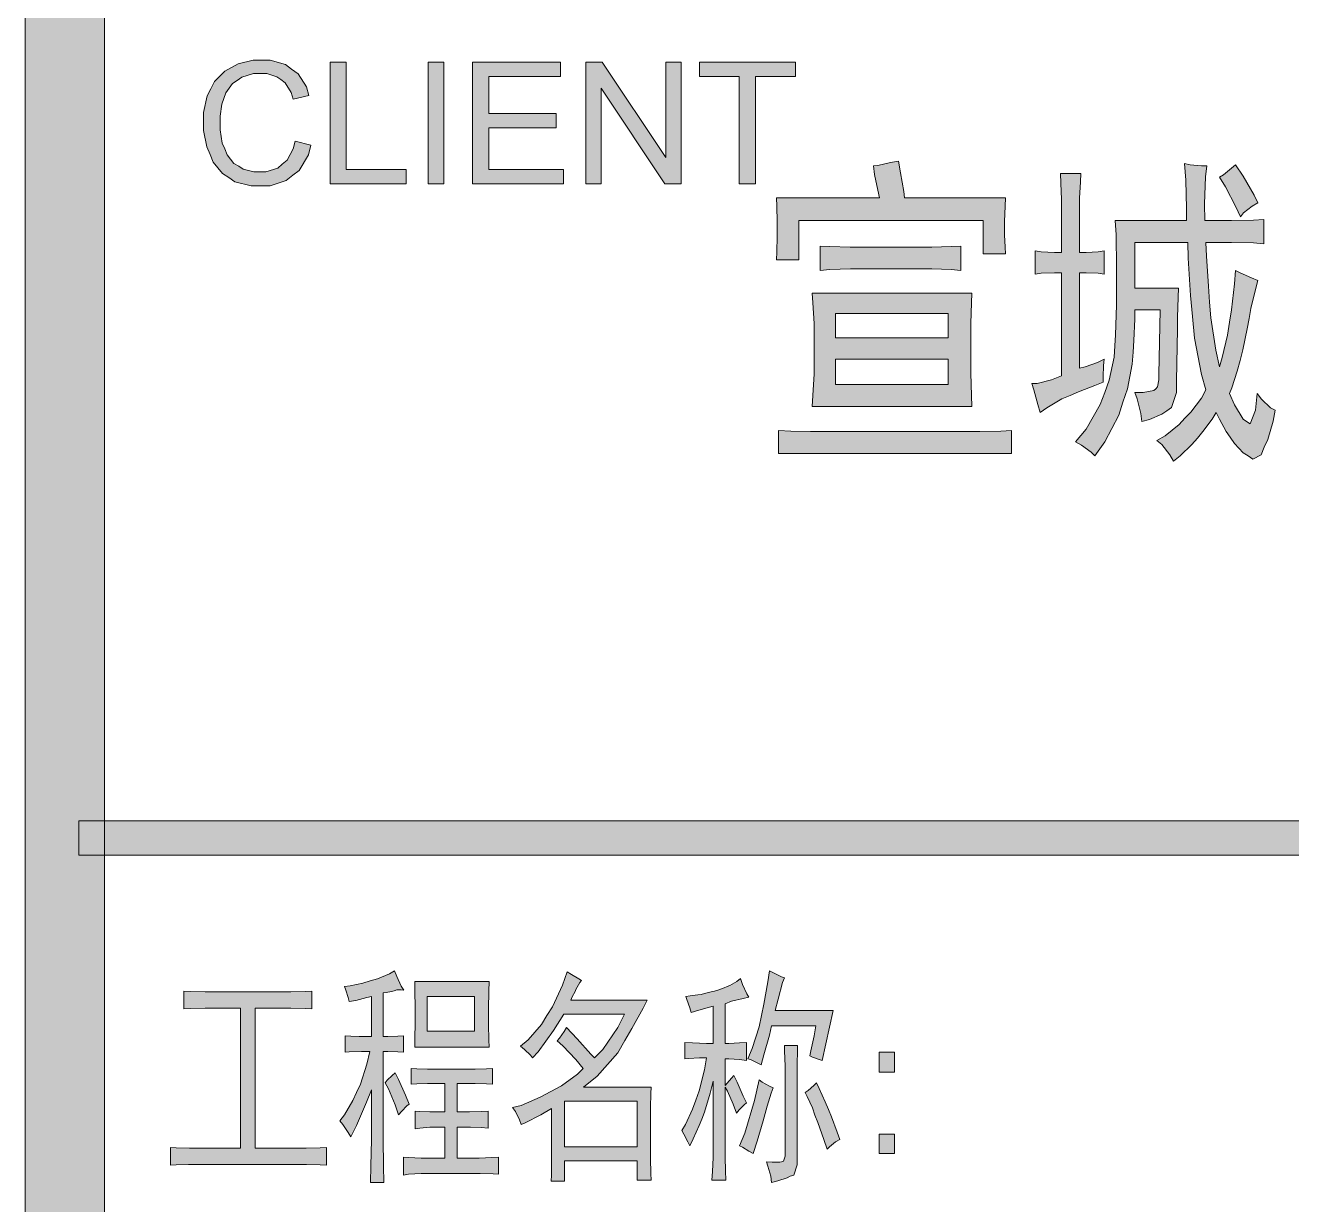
# Model space of a CAD drawing. Header units: millimetres. Extents: x 0 to 586, y 0 to 414.
# Drawn here: x 541.05 to 552.07, y 65.36 to 75.63 of the extents above; entities that cross this region are included whole.
import ezdxf

# ---------------------------------------------------------------- set-up
doc = ezdxf.new("R2010")
doc.units = ezdxf.units.MM

msp = doc.modelspace()

# ---------------------------------------------------------------- hatches: boundary and pattern name
h = msp.add_hatch(color=0)
h.dxf.hatch_style = 2
h.paths.add_polyline_path([(541.736139, 9.860139), (541.048222, 9.860139), (541.048222, 404.223361), (541.736139, 404.223361)])
h = msp.add_hatch(color=0)
h.dxf.hatch_style = 2
h.paths.add_polyline_path([(543.397722, 74.619556), (543.535306, 74.584278), (543.514139, 74.499611), (543.433, 74.365556), (543.376556, 74.323222), (543.320111, 74.277361), (543.179, 74.2315), (543.097861, 74.2315), (543.013194, 74.2315), (542.872083, 74.266778), (542.819167, 74.302056), (542.76625, 74.337333), (542.685111, 74.436111), (542.656889, 74.503139), (542.628667, 74.570167), (542.600444, 74.711278), (542.600444, 74.785361), (542.600444, 74.870028), (542.632194, 75.014667), (542.663944, 75.074639), (542.695694, 75.138139), (542.783889, 75.229861), (542.843861, 75.261611), (542.900306, 75.293361), (543.030833, 75.325111), (543.101389, 75.325111), (543.179, 75.325111), (543.313056, 75.286306), (543.365972, 75.2475), (543.422417, 75.205167), (543.4965, 75.092278), (543.517667, 75.018194), (543.380083, 74.986444), (543.362444, 75.042889), (543.309528, 75.127556), (543.27425, 75.155778), (543.238972, 75.180472), (543.150778, 75.208694), (543.097861, 75.208694), (543.034361, 75.208694), (542.932056, 75.176944), (542.89325, 75.148722), (542.850917, 75.1205), (542.794472, 75.039361), (542.776833, 74.989972), (542.759194, 74.940583), (542.745083, 74.838278), (542.745083, 74.788889), (542.745083, 74.718333), (542.762722, 74.601917), (542.783889, 74.552528), (542.805056, 74.499611), (542.865028, 74.425528), (542.907361, 74.400833), (542.946167, 74.376139), (543.037889, 74.351444), (543.087278, 74.351444), (543.143722, 74.351444), (543.246028, 74.383194), (543.284833, 74.418472), (543.327167, 74.45375), (543.380083, 74.552528)])
h = msp.add_hatch(color=0)
h.dxf.hatch_style = 2
h.paths.add_polyline_path([(543.701111, 74.249139), (543.701111, 75.307472), (543.842222, 75.307472), (543.842222, 74.372611), (544.364333, 74.372611), (544.364333, 74.249139)])
h = msp.add_hatch(color=0)
h.dxf.hatch_style = 2
h.paths.add_polyline_path([(544.554833, 74.249139), (544.554833, 75.307472), (544.692417, 75.307472), (544.692417, 74.249139)])
h = msp.add_hatch(color=0)
h.dxf.hatch_style = 2
h.paths.add_polyline_path([(544.942889, 74.249139), (544.942889, 75.307472), (545.708417, 75.307472), (545.708417, 75.184), (545.084, 75.184), (545.084, 74.859444), (545.669611, 74.859444), (545.669611, 74.735972), (545.084, 74.735972), (545.084, 74.372611), (545.733111, 74.372611), (545.733111, 74.249139)])
h = msp.add_hatch(color=0)
h.dxf.hatch_style = 2
h.paths.add_polyline_path([(545.927139, 74.249139), (545.927139, 75.307472), (546.071778, 75.307472), (546.625639, 74.478444), (546.625639, 75.307472), (546.759694, 75.307472), (546.759694, 74.249139), (546.615056, 74.249139), (546.061194, 75.081694), (546.061194, 74.249139)])
h = msp.add_hatch(color=0)
h.dxf.hatch_style = 2
h.paths.add_polyline_path([(547.264167, 74.249139), (547.264167, 75.184), (546.918444, 75.184), (546.918444, 75.307472), (547.754528, 75.307472), (547.754528, 75.184), (547.405278, 75.184), (547.405278, 74.249139)])
h = msp.add_hatch(color=0)
h.dxf.hatch_style = 2
h.paths.add_polyline_path([(548.650583, 74.446694), (548.668222, 74.344389), (548.696444, 74.182111), (548.7035, 74.125667), (549.581917, 74.125667), (549.578389, 74.055111), (549.574861, 73.921056), (549.574861, 73.861083), (549.574861, 73.804639), (549.578389, 73.695278), (549.581917, 73.638833), (549.387889, 73.638833), (549.387889, 73.928111), (547.78275, 73.928111), (547.78275, 73.585917), (547.588722, 73.585917), (547.59225, 73.656472), (547.595778, 73.790528), (547.595778, 73.8505), (547.595778, 73.917528), (547.59225, 74.055111), (547.588722, 74.125667), (548.484778, 74.125667), (548.470667, 74.192694), (548.442444, 74.330278), (548.431861, 74.404361), (548.470667, 74.407889), (548.580028, 74.432583)])
h = msp.add_hatch(color=0)
h.dxf.hatch_style = 2
h.paths.add_polyline_path([(550.432111, 72.520528), (550.361556, 72.492306), (550.216917, 72.435861), (550.146361, 72.404111), (550.072278, 72.375889), (549.94175, 72.298278), (549.885306, 72.255944), (549.864139, 72.3265), (549.828861, 72.4535), (549.811222, 72.509944), (549.857083, 72.509944), (549.984083, 72.541694), (550.06875, 72.576972), (550.06875, 73.473028), (550.008778, 73.473028), (549.892361, 73.4695), (549.839444, 73.462444), (549.839444, 73.663528), (549.892361, 73.656472), (550.008778, 73.649417), (550.06875, 73.649417), (550.06875, 74.048056), (550.06875, 74.111556), (550.065222, 74.252667), (550.061694, 74.337333), (550.238083, 74.337333), (550.234556, 74.266778), (550.2275, 74.122139), (550.2275, 74.048056), (550.2275, 73.649417), (550.283944, 73.649417), (550.389778, 73.656472), (550.442694, 73.663528), (550.442694, 73.462444), (550.389778, 73.4695), (550.283944, 73.473028), (550.2275, 73.473028), (550.2275, 72.644), (550.276889, 72.654583), (550.382722, 72.693389), (550.442694, 72.721611), (550.435639, 72.665167), (550.432111, 72.566389)])
h = msp.add_hatch(color=0)
h.dxf.hatch_style = 2
h.paths.add_polyline_path([(551.585694, 73.494194), (551.6245, 73.473028), (551.723278, 73.430694), (551.779722, 73.406), (551.758556, 73.328389), (551.71975, 73.162583), (551.705639, 73.074389), (551.688, 72.986194), (551.649194, 72.80275), (551.6245, 72.711028), (551.599806, 72.615778), (551.553944, 72.471139), (551.532778, 72.42175), (551.575111, 72.322972), (551.652722, 72.1995), (551.680944, 72.178333), (551.712694, 72.157167), (551.758556, 72.277111), (551.772667, 72.42175), (551.811472, 72.372361), (551.889083, 72.298278), (551.931417, 72.277111), (551.913778, 72.181861), (551.867917, 72.023111), (551.836167, 71.956083), (551.807944, 71.889056), (551.737389, 71.85025), (551.695056, 71.878472), (551.652722, 71.906694), (551.575111, 71.987833), (551.539833, 72.04075), (551.504556, 72.090139), (551.444583, 72.1995), (551.416361, 72.255944), (551.381083, 72.1995), (551.299944, 72.090139), (551.254083, 72.033694), (551.204694, 71.97725), (551.102389, 71.878472), (551.045944, 71.832611), (551.014194, 71.889056), (550.943639, 71.97725), (550.901306, 72.012528), (550.971861, 72.054861), (551.095333, 72.153639), (551.144722, 72.206556), (551.197639, 72.259472), (551.289361, 72.382944), (551.328167, 72.4535), (551.289361, 72.587556), (551.229389, 72.905056), (551.21175, 73.092028), (551.194111, 73.275472), (551.172944, 73.600028), (551.169417, 73.737611), (550.707278, 73.737611), (550.707278, 73.338972), (551.088278, 73.338972), (551.08475, 73.261361), (551.081222, 73.084972), (551.081222, 72.986194), (551.070639, 72.531111), (551.070639, 72.432333), (551.028306, 72.301806), (550.985972, 72.270056), (550.943639, 72.241833), (550.837806, 72.195972), (550.770778, 72.178333), (550.760194, 72.248889), (550.728444, 72.375889), (550.707278, 72.432333), (550.781361, 72.432333), (550.873083, 72.449972), (550.890722, 72.464083), (550.904833, 72.481722), (550.918944, 72.541694), (550.918944, 72.587556), (550.929528, 73.152), (550.707278, 73.152), (550.707278, 73.070861), (550.700222, 72.883889), (550.693167, 72.781583), (550.686111, 72.679278), (550.643778, 72.464083), (550.604972, 72.347667), (550.569694, 72.234778), (550.446222, 72.001944), (550.361556, 71.878472), (550.329806, 71.910222), (550.245139, 71.973722), (550.192222, 72.001944), (550.283944, 72.111306), (550.407417, 72.3265), (550.446222, 72.432333), (550.485028, 72.538167), (550.527361, 72.73925), (550.534417, 72.838028), (550.541472, 72.933278), (550.548528, 73.190806), (550.548528, 73.353083), (550.548528, 73.518889), (550.545, 73.804639), (550.537944, 73.928111), (551.158833, 73.928111), (551.158833, 74.033944), (551.151778, 74.280889), (551.141194, 74.425528), (551.190583, 74.414944), (551.289361, 74.404361), (551.335222, 74.404361), (551.324639, 74.309111), (551.314056, 74.07275), (551.317583, 73.928111), (551.451639, 73.928111), (551.550417, 73.928111), (551.740917, 73.931639), (551.832639, 73.938694), (551.832639, 73.727028), (551.740917, 73.734083), (551.550417, 73.737611), (551.451639, 73.737611), (551.328167, 73.737611), (551.331694, 73.617667), (551.349333, 73.356611), (551.359917, 73.219028), (551.3705, 73.081444), (551.412833, 72.799222), (551.444583, 72.654583), (551.469278, 72.735722), (551.515139, 72.92975), (551.532778, 73.042639), (551.550417, 73.152), (551.575111, 73.377778)])
h = msp.add_hatch(color=0)
h.dxf.hatch_style = 2
h.paths.add_polyline_path([(551.585694, 74.414944), (551.652722, 74.316167), (551.747972, 74.150361), (551.779722, 74.083333), (551.730333, 74.055111), (551.65625, 73.995139), (551.628028, 73.959861), (551.589222, 74.048056), (551.4975, 74.220917), (551.444583, 74.305583), (551.479861, 74.32675), (551.550417, 74.383194)])
h = msp.add_hatch(color=0)
h.dxf.hatch_style = 2
h.paths.add_polyline_path([(548.855194, 73.695278), (548.939861, 73.695278), (549.109194, 73.702333), (549.193861, 73.705861), (549.193861, 73.494194), (549.109194, 73.50125), (548.939861, 73.508306), (548.855194, 73.508306), (548.333083, 73.508306), (548.234306, 73.508306), (548.054389, 73.50125), (547.969722, 73.494194), (547.969722, 73.705861), (548.054389, 73.702333), (548.230778, 73.695278), (548.3225, 73.695278)])
h = msp.add_hatch(color=0)
h.paths.add_polyline_path([(549.289111, 73.296639), (549.285583, 73.211972), (549.282056, 73.032056), (549.282056, 72.92975), (549.282056, 72.696917), (549.282056, 72.598139), (549.285583, 72.404111), (549.289111, 72.308861), (547.899167, 72.308861), (547.906222, 72.404111), (547.916806, 72.594611), (547.916806, 72.686333), (547.916806, 72.92975), (547.916806, 73.032056), (547.906222, 73.211972), (547.899167, 73.296639)])
h.paths.add_polyline_path([(549.0845, 72.499361), (549.0845, 72.721611), (548.103778, 72.721611), (548.103778, 72.499361)])
h.paths.add_polyline_path([(549.0845, 72.908583), (549.0845, 73.12025), (548.103778, 73.12025), (548.103778, 72.908583)])
h = msp.add_hatch(color=0)
h.dxf.hatch_style = 2
h.paths.add_polyline_path([(549.271472, 72.090139), (549.359667, 72.090139), (549.543111, 72.093667), (549.634833, 72.100722), (549.634833, 71.899639), (547.606361, 71.899639), (547.606361, 72.100722), (547.712194, 72.093667), (547.885056, 72.090139), (547.952083, 72.090139)])
h = msp.add_hatch(color=0)
h.dxf.hatch_style = 2
h.paths.add_polyline_path([(541.513889, 68.403611), (541.513889, 68.699944), (575.895611, 68.699944), (575.895611, 68.403611)])
h = msp.add_hatch(color=0)
h.dxf.hatch_style = 2
h.paths.add_polyline_path([(543.828111, 67.257083), (543.8775, 67.264139), (543.986861, 67.288833), (544.050361, 67.306472), (544.113861, 67.324111), (544.219694, 67.369972), (544.262028, 67.394667), (544.283194, 67.345278), (544.322, 67.260611), (544.343167, 67.225333), (544.322, 67.228861), (544.283194, 67.228861), (544.2585, 67.221806), (544.237333, 67.21475), (544.191472, 67.207694), (544.16325, 67.204167), (544.16325, 66.823167), (544.205583, 66.823167), (544.29025, 66.826694), (544.339639, 66.830222), (544.339639, 66.685583), (544.29025, 66.689111), (544.205583, 66.692639), (544.16325, 66.692639), (544.16325, 66.011778), (544.16325, 65.927111), (544.166778, 65.697806), (544.170306, 65.553167), (544.053889, 65.553167), (544.057417, 65.697806), (544.060944, 65.923583), (544.060944, 66.004722), (544.060944, 66.3575), (544.018611, 66.251667), (543.930417, 66.047056), (543.881028, 65.948278), (543.859861, 65.987083), (543.814, 66.057639), (543.785778, 66.089389), (543.828111, 66.142306), (543.898667, 66.265778), (543.930417, 66.336333), (543.965694, 66.406889), (544.022139, 66.583278), (544.046833, 66.692639), (543.976278, 66.692639), (543.866917, 66.689111), (543.831639, 66.685583), (543.831639, 66.830222), (543.881028, 66.826694), (543.955111, 66.823167), (543.979806, 66.823167), (544.060944, 66.823167), (544.060944, 67.172417), (544.022139, 67.161833), (543.926889, 67.137139), (543.866917, 67.126556), (543.859861, 67.161833), (543.838694, 67.225333)])
h = msp.add_hatch(color=0)
h.paths.add_polyline_path([(545.891861, 67.31), (545.87775, 67.292361), (545.853056, 67.253556), (545.842472, 67.232389), (545.835417, 67.21475), (545.810722, 67.168889), (545.796611, 67.140667), (546.463361, 67.140667), (546.428083, 67.070111), (546.329306, 66.893722), (546.269333, 66.787889), (546.205833, 66.682056), (546.025917, 66.477444), (545.9095, 66.382194), (546.498639, 66.382194), (546.495111, 66.32575), (546.491583, 66.205806), (546.491583, 66.142306), (546.491583, 65.824806), (546.491583, 65.761306), (546.495111, 65.630778), (546.498639, 65.570806), (546.375167, 65.570806), (546.375167, 65.740139), (545.743694, 65.740139), (545.743694, 65.56375), (545.627278, 65.56375), (545.630806, 65.616667), (545.630806, 65.740139), (545.630806, 65.810694), (545.630806, 66.195222), (545.535556, 66.142306), (545.4015, 66.07175), (545.366222, 66.057639), (545.352111, 66.096444), (545.316833, 66.170528), (545.288611, 66.205806), (545.366222, 66.223444), (545.532028, 66.294), (545.62375, 66.343389), (545.715472, 66.392778), (545.856583, 66.495083), (545.905972, 66.544472), (545.842472, 66.622083), (545.729583, 66.742028), (545.680194, 66.784361), (545.697833, 66.809056), (545.740167, 66.8655), (545.761333, 66.900778), (545.853056, 66.802), (545.973, 66.667944), (546.00475, 66.636194), (546.075306, 66.710278), (546.205833, 66.900778), (546.265806, 67.017194), (545.736639, 67.017194), (545.648444, 66.876083), (545.514389, 66.689111), (545.465, 66.636194), (545.447361, 66.660889), (545.394444, 66.710278), (545.359167, 66.7385), (545.426194, 66.794944), (545.542611, 66.929), (545.588472, 67.006611), (545.637861, 67.080694), (545.726056, 67.271194), (545.764861, 67.387611), (545.803667, 67.362917), (545.867167, 67.324111)])
h.paths.add_polyline_path([(546.375167, 65.863611), (546.375167, 66.258722), (545.743694, 66.258722), (545.743694, 65.863611)])
h = msp.add_hatch(color=0)
h.dxf.hatch_style = 2
h.paths.add_polyline_path([(547.659278, 67.334694), (547.641639, 67.292361), (547.602833, 67.147722), (547.578139, 67.048944), (548.082611, 67.048944), (547.987361, 66.615028), (547.959139, 66.622083), (547.902694, 66.64325), (547.878, 66.653833), (547.888583, 66.699694), (547.916806, 66.830222), (547.930917, 66.914889), (547.546389, 66.914889), (547.52875, 66.83375), (547.479361, 66.664417), (547.454667, 66.576222), (547.419389, 66.593861), (547.362944, 66.622083), (547.33825, 66.629139), (547.377056, 66.717333), (547.437028, 66.907833), (547.458194, 67.006611), (547.479361, 67.105389), (547.514639, 67.299417), (547.52875, 67.394667), (547.567556, 67.3735), (547.631056, 67.34175)])
h = msp.add_hatch(color=0)
h.paths.add_polyline_path([(545.087528, 67.302944), (545.084, 67.218278), (545.080472, 67.063056), (545.080472, 66.9925), (545.080472, 66.929), (545.084, 66.794944), (545.087528, 66.731444), (544.438417, 66.731444), (544.438417, 66.805528), (544.441944, 66.943111), (544.441944, 67.010139), (544.441944, 67.073639), (544.438417, 67.221806), (544.438417, 67.302944)])
h.paths.add_polyline_path([(544.960528, 66.869028), (544.960528, 67.172417), (544.547778, 67.172417), (544.547778, 66.869028)])
h = msp.add_hatch(color=0)
h.dxf.hatch_style = 2
h.paths.add_polyline_path([(546.763222, 66.004722), (546.794972, 66.057639), (546.858472, 66.191694), (546.886694, 66.269306), (546.914917, 66.350444), (546.960778, 66.533889), (546.978417, 66.636194), (546.918444, 66.636194), (546.823194, 66.632667), (546.791444, 66.629139), (546.791444, 66.77025), (546.858472, 66.766722), (546.978417, 66.763194), (547.038389, 66.763194), (547.038389, 67.08775), (547.006639, 67.077167), (546.911389, 67.052472), (546.844361, 67.031306), (546.833778, 67.073639), (546.809083, 67.144194), (546.7985, 67.172417), (546.837306, 67.175944), (546.904333, 67.186528), (546.932556, 67.190056), (546.960778, 67.197111), (547.02075, 67.211222), (547.048972, 67.218278), (547.077194, 67.225333), (547.133639, 67.2465), (547.158333, 67.257083), (547.183028, 67.267667), (547.243, 67.302944), (547.27475, 67.327639), (547.292389, 67.274722), (547.331194, 67.193583), (547.348833, 67.165361), (547.299444, 67.154778), (547.197139, 67.130083), (547.140694, 67.108917), (547.140694, 66.763194), (547.172444, 66.763194), (547.267694, 66.766722), (547.327667, 66.77025), (547.327667, 66.615028), (547.267694, 66.622083), (547.172444, 66.629139), (547.140694, 66.629139), (547.140694, 66.396306), (547.158333, 66.417472), (547.197139, 66.459806), (547.218306, 66.4845), (547.246528, 66.424528), (547.299444, 66.304583), (547.327667, 66.244611), (547.3065, 66.226972), (547.264167, 66.184639), (547.239472, 66.156417), (547.21125, 66.234028), (547.161861, 66.346917), (547.140694, 66.382194), (547.140694, 65.810694), (547.140694, 65.771889), (547.144222, 65.651944), (547.14775, 65.570806), (547.024278, 65.570806), (547.031333, 65.648417), (547.038389, 65.768361), (547.038389, 65.810694), (547.038389, 66.435111), (547.010167, 66.329278), (546.960778, 66.163472), (546.939611, 66.1035), (546.914917, 66.047056), (546.862, 65.930639), (546.833778, 65.870667), (546.816139, 65.905944), (546.780861, 65.972972)])
h = msp.add_hatch(color=0)
h.dxf.hatch_style = 2
h.paths.add_polyline_path([(543.288361, 67.211222), (543.358917, 67.211222), (543.485917, 67.21475), (543.542361, 67.218278), (543.542361, 67.063056), (543.485917, 67.066583), (543.358917, 67.070111), (543.288361, 67.070111), (543.048472, 67.070111), (543.048472, 65.8495), (543.425944, 65.8495), (543.492972, 65.8495), (543.616444, 65.853028), (543.669361, 65.856556), (543.669361, 65.701333), (543.616444, 65.704861), (543.4965, 65.708389), (543.433, 65.708389), (542.533417, 65.708389), (542.469917, 65.708389), (542.360556, 65.704861), (542.311167, 65.701333), (542.311167, 65.856556), (542.360556, 65.853028), (542.476972, 65.8495), (542.540472, 65.8495), (542.921472, 65.8495), (542.921472, 67.070111), (542.688639, 67.070111), (542.614556, 67.070111), (542.484028, 67.066583), (542.427583, 67.063056), (542.427583, 67.218278), (542.484028, 67.21475), (542.614556, 67.211222), (542.688639, 67.211222)])
h = msp.add_hatch(color=0)
h.dxf.hatch_style = 2
h.paths.add_polyline_path([(547.772167, 66.745556), (547.772167, 66.70675), (547.768639, 66.572694), (547.768639, 66.473917), (547.768639, 65.778944), (547.768639, 65.704861), (547.740417, 65.616667), (547.708667, 65.606083), (547.680444, 65.591972), (547.599306, 65.567278), (547.546389, 65.553167), (547.539333, 65.606083), (547.514639, 65.694278), (547.500528, 65.733083), (547.549917, 65.729556), (547.616944, 65.729556), (547.631056, 65.733083), (547.648694, 65.736611), (547.662806, 65.782472), (547.662806, 65.824806), (547.662806, 66.473917), (547.662806, 66.565639), (547.659278, 66.699694), (547.659278, 66.745556)])
h = msp.add_hatch(color=0)
h.dxf.hatch_style = 2
h.paths.add_polyline_path([(548.615306, 66.512722), (548.48125, 66.512722), (548.48125, 66.685583), (548.615306, 66.685583)])
h = msp.add_hatch(color=0)
h.dxf.hatch_style = 2
h.paths.add_polyline_path([(544.269083, 66.505667), (544.297306, 66.449222), (544.357278, 66.311639), (544.389028, 66.234028), (544.371389, 66.219917), (544.325528, 66.174056), (544.297306, 66.142306), (544.269083, 66.226972), (544.209111, 66.368083), (544.180889, 66.421), (544.198528, 66.442167), (544.240861, 66.4845)])
h = msp.add_hatch(color=0)
h.dxf.hatch_style = 2
h.paths.add_polyline_path([(544.918194, 66.537417), (544.964056, 66.537417), (545.062833, 66.540944), (545.11575, 66.544472), (545.11575, 66.406889), (545.062833, 66.410417), (544.964056, 66.413944), (544.918194, 66.413944), (544.808833, 66.413944), (544.808833, 66.167), (544.872333, 66.167), (544.914667, 66.167), (545.016972, 66.170528), (545.076944, 66.174056), (545.076944, 66.025889), (545.016972, 66.029417), (544.92525, 66.032944), (544.889972, 66.032944), (544.808833, 66.032944), (544.808833, 65.764833), (544.946417, 65.764833), (544.999333, 65.764833), (545.108694, 65.768361), (545.168667, 65.771889), (545.168667, 65.623722), (545.122806, 65.62725), (545.009917, 65.630778), (544.946417, 65.630778), (544.558361, 65.630778), (544.494861, 65.630778), (544.3855, 65.623722), (544.339639, 65.616667), (544.339639, 65.771889), (544.3855, 65.768361), (544.494861, 65.764833), (544.558361, 65.764833), (544.699472, 65.764833), (544.699472, 66.032944), (544.618333, 66.032944), (544.568944, 66.032944), (544.484278, 66.025889), (544.441944, 66.018833), (544.441944, 66.174056), (544.484278, 66.170528), (544.568944, 66.167), (544.618333, 66.167), (544.699472, 66.167), (544.699472, 66.413944), (544.604222, 66.413944), (544.551306, 66.413944), (544.456056, 66.410417), (544.406667, 66.406889), (544.406667, 66.544472), (544.456056, 66.540944), (544.551306, 66.537417), (544.604222, 66.537417)])
h = msp.add_hatch(color=0)
h.dxf.hatch_style = 2
h.paths.add_polyline_path([(547.5605, 66.375139), (547.542861, 66.329278), (547.507583, 66.216389), (547.489944, 66.152889), (547.472306, 66.089389), (547.419389, 65.913), (547.384111, 65.803639), (547.348833, 65.824806), (547.292389, 65.860083), (547.267694, 65.870667), (547.313556, 65.980028), (547.398222, 66.265778), (547.437028, 66.445694), (547.46525, 66.424528), (547.52875, 66.38925)])
h = msp.add_hatch(color=0)
h.dxf.hatch_style = 2
h.paths.add_polyline_path([(547.937972, 66.421), (547.959139, 66.371611), (548.012056, 66.255194), (548.040278, 66.188167), (548.0685, 66.124667), (548.117889, 65.990611), (548.139056, 65.927111), (548.103778, 65.905944), (548.050861, 65.863611), (548.029694, 65.842444), (548.001472, 65.927111), (547.948556, 66.075278), (547.923861, 66.138778), (547.902694, 66.202278), (547.856833, 66.301056), (547.839194, 66.336333), (547.863889, 66.353972), (547.913278, 66.396306)])
h = msp.add_hatch(color=0)
h.dxf.hatch_style = 2
h.paths.add_polyline_path([(548.615306, 65.803639), (548.48125, 65.803639), (548.48125, 65.972972), (548.615306, 65.972972)])

# ---------------------------------------------------------------- linework, layer by layer
at = {"color": 0, "lineweight": 0}
for points in [[(541.736139, 9.860139), (541.048222, 9.860139), (541.048222, 404.223361), (541.736139, 404.223361)], [(543.397722, 74.619556), (543.535306, 74.584278), (543.514139, 74.499611), (543.433, 74.365556), (543.376556, 74.323222), (543.320111, 74.277361), (543.179, 74.2315), (543.097861, 74.2315), (543.013194, 74.2315), (542.872083, 74.266778), (542.819167, 74.302056), (542.76625, 74.337333), (542.685111, 74.436111), (542.656889, 74.503139), (542.628667, 74.570167), (542.600444, 74.711278), (542.600444, 74.785361), (542.600444, 74.870028), (542.632194, 75.014667), (542.663944, 75.074639), (542.695694, 75.138139), (542.783889, 75.229861), (542.843861, 75.261611), (542.900306, 75.293361), (543.030833, 75.325111), (543.101389, 75.325111), (543.179, 75.325111), (543.313056, 75.286306), (543.365972, 75.2475), (543.422417, 75.205167), (543.4965, 75.092278), (543.517667, 75.018194), (543.380083, 74.986444), (543.362444, 75.042889), (543.309528, 75.127556), (543.27425, 75.155778), (543.238972, 75.180472), (543.150778, 75.208694), (543.097861, 75.208694), (543.034361, 75.208694), (542.932056, 75.176944), (542.89325, 75.148722), (542.850917, 75.1205), (542.794472, 75.039361), (542.776833, 74.989972), (542.759194, 74.940583), (542.745083, 74.838278), (542.745083, 74.788889), (542.745083, 74.718333), (542.762722, 74.601917), (542.783889, 74.552528), (542.805056, 74.499611), (542.865028, 74.425528), (542.907361, 74.400833), (542.946167, 74.376139), (543.037889, 74.351444), (543.087278, 74.351444), (543.143722, 74.351444), (543.246028, 74.383194), (543.284833, 74.418472), (543.327167, 74.45375), (543.380083, 74.552528)], [(543.701111, 74.249139), (543.701111, 75.307472), (543.842222, 75.307472), (543.842222, 74.372611), (544.364333, 74.372611), (544.364333, 74.249139)], [(544.554833, 74.249139), (544.554833, 75.307472), (544.692417, 75.307472), (544.692417, 74.249139)], [(544.942889, 74.249139), (544.942889, 75.307472), (545.708417, 75.307472), (545.708417, 75.184), (545.084, 75.184), (545.084, 74.859444), (545.669611, 74.859444), (545.669611, 74.735972), (545.084, 74.735972), (545.084, 74.372611), (545.733111, 74.372611), (545.733111, 74.249139)], [(545.927139, 74.249139), (545.927139, 75.307472), (546.071778, 75.307472), (546.625639, 74.478444), (546.625639, 75.307472), (546.759694, 75.307472), (546.759694, 74.249139), (546.615056, 74.249139), (546.061194, 75.081694), (546.061194, 74.249139)], [(547.264167, 74.249139), (547.264167, 75.184), (546.918444, 75.184), (546.918444, 75.307472), (547.754528, 75.307472), (547.754528, 75.184), (547.405278, 75.184), (547.405278, 74.249139)], [(548.650583, 74.446694), (548.668222, 74.344389), (548.696444, 74.182111), (548.7035, 74.125667), (549.581917, 74.125667), (549.578389, 74.055111), (549.574861, 73.921056), (549.574861, 73.861083), (549.574861, 73.804639), (549.578389, 73.695278), (549.581917, 73.638833), (549.387889, 73.638833), (549.387889, 73.928111), (547.78275, 73.928111), (547.78275, 73.585917), (547.588722, 73.585917), (547.59225, 73.656472), (547.595778, 73.790528), (547.595778, 73.8505), (547.595778, 73.917528), (547.59225, 74.055111), (547.588722, 74.125667), (548.484778, 74.125667), (548.470667, 74.192694), (548.442444, 74.330278), (548.431861, 74.404361), (548.470667, 74.407889), (548.580028, 74.432583)], [(550.432111, 72.520528), (550.361556, 72.492306), (550.216917, 72.435861), (550.146361, 72.404111), (550.072278, 72.375889), (549.94175, 72.298278), (549.885306, 72.255944), (549.864139, 72.3265), (549.828861, 72.4535), (549.811222, 72.509944), (549.857083, 72.509944), (549.984083, 72.541694), (550.06875, 72.576972), (550.06875, 73.473028), (550.008778, 73.473028), (549.892361, 73.4695), (549.839444, 73.462444), (549.839444, 73.663528), (549.892361, 73.656472), (550.008778, 73.649417), (550.06875, 73.649417), (550.06875, 74.048056), (550.06875, 74.111556), (550.065222, 74.252667), (550.061694, 74.337333), (550.238083, 74.337333), (550.234556, 74.266778), (550.2275, 74.122139), (550.2275, 74.048056), (550.2275, 73.649417), (550.283944, 73.649417), (550.389778, 73.656472), (550.442694, 73.663528), (550.442694, 73.462444), (550.389778, 73.4695), (550.283944, 73.473028), (550.2275, 73.473028), (550.2275, 72.644), (550.276889, 72.654583), (550.382722, 72.693389), (550.442694, 72.721611), (550.435639, 72.665167), (550.432111, 72.566389)], [(551.585694, 73.494194), (551.6245, 73.473028), (551.723278, 73.430694), (551.779722, 73.406), (551.758556, 73.328389), (551.71975, 73.162583), (551.705639, 73.074389), (551.688, 72.986194), (551.649194, 72.80275), (551.6245, 72.711028), (551.599806, 72.615778), (551.553944, 72.471139), (551.532778, 72.42175), (551.575111, 72.322972), (551.652722, 72.1995), (551.680944, 72.178333), (551.712694, 72.157167), (551.758556, 72.277111), (551.772667, 72.42175), (551.811472, 72.372361), (551.889083, 72.298278), (551.931417, 72.277111), (551.913778, 72.181861), (551.867917, 72.023111), (551.836167, 71.956083), (551.807944, 71.889056), (551.737389, 71.85025), (551.695056, 71.878472), (551.652722, 71.906694), (551.575111, 71.987833), (551.539833, 72.04075), (551.504556, 72.090139), (551.444583, 72.1995), (551.416361, 72.255944), (551.381083, 72.1995), (551.299944, 72.090139), (551.254083, 72.033694), (551.204694, 71.97725), (551.102389, 71.878472), (551.045944, 71.832611), (551.014194, 71.889056), (550.943639, 71.97725), (550.901306, 72.012528), (550.971861, 72.054861), (551.095333, 72.153639), (551.144722, 72.206556), (551.197639, 72.259472), (551.289361, 72.382944), (551.328167, 72.4535), (551.289361, 72.587556), (551.229389, 72.905056), (551.21175, 73.092028), (551.194111, 73.275472), (551.172944, 73.600028), (551.169417, 73.737611), (550.707278, 73.737611), (550.707278, 73.338972), (551.088278, 73.338972), (551.08475, 73.261361), (551.081222, 73.084972), (551.081222, 72.986194), (551.070639, 72.531111), (551.070639, 72.432333), (551.028306, 72.301806), (550.985972, 72.270056), (550.943639, 72.241833), (550.837806, 72.195972), (550.770778, 72.178333), (550.760194, 72.248889), (550.728444, 72.375889), (550.707278, 72.432333), (550.781361, 72.432333), (550.873083, 72.449972), (550.890722, 72.464083), (550.904833, 72.481722), (550.918944, 72.541694), (550.918944, 72.587556), (550.929528, 73.152), (550.707278, 73.152), (550.707278, 73.070861), (550.700222, 72.883889), (550.693167, 72.781583), (550.686111, 72.679278), (550.643778, 72.464083), (550.604972, 72.347667), (550.569694, 72.234778), (550.446222, 72.001944), (550.361556, 71.878472), (550.329806, 71.910222), (550.245139, 71.973722), (550.192222, 72.001944), (550.283944, 72.111306), (550.407417, 72.3265), (550.446222, 72.432333), (550.485028, 72.538167), (550.527361, 72.73925), (550.534417, 72.838028), (550.541472, 72.933278), (550.548528, 73.190806), (550.548528, 73.353083), (550.548528, 73.518889), (550.545, 73.804639), (550.537944, 73.928111), (551.158833, 73.928111), (551.158833, 74.033944), (551.151778, 74.280889), (551.141194, 74.425528), (551.190583, 74.414944), (551.289361, 74.404361), (551.335222, 74.404361), (551.324639, 74.309111), (551.314056, 74.07275), (551.317583, 73.928111), (551.451639, 73.928111), (551.550417, 73.928111), (551.740917, 73.931639), (551.832639, 73.938694), (551.832639, 73.727028), (551.740917, 73.734083), (551.550417, 73.737611), (551.451639, 73.737611), (551.328167, 73.737611), (551.331694, 73.617667), (551.349333, 73.356611), (551.359917, 73.219028), (551.3705, 73.081444), (551.412833, 72.799222), (551.444583, 72.654583), (551.469278, 72.735722), (551.515139, 72.92975), (551.532778, 73.042639), (551.550417, 73.152), (551.575111, 73.377778)], [(551.585694, 74.414944), (551.652722, 74.316167), (551.747972, 74.150361), (551.779722, 74.083333), (551.730333, 74.055111), (551.65625, 73.995139), (551.628028, 73.959861), (551.589222, 74.048056), (551.4975, 74.220917), (551.444583, 74.305583), (551.479861, 74.32675), (551.550417, 74.383194)], [(548.855194, 73.695278), (548.939861, 73.695278), (549.109194, 73.702333), (549.193861, 73.705861), (549.193861, 73.494194), (549.109194, 73.50125), (548.939861, 73.508306), (548.855194, 73.508306), (548.333083, 73.508306), (548.234306, 73.508306), (548.054389, 73.50125), (547.969722, 73.494194), (547.969722, 73.705861), (548.054389, 73.702333), (548.230778, 73.695278), (548.3225, 73.695278)], [(549.289111, 73.296639), (549.285583, 73.211972), (549.282056, 73.032056), (549.282056, 72.92975), (549.282056, 72.696917), (549.282056, 72.598139), (549.285583, 72.404111), (549.289111, 72.308861), (547.899167, 72.308861), (547.906222, 72.404111), (547.916806, 72.594611), (547.916806, 72.686333), (547.916806, 72.92975), (547.916806, 73.032056), (547.906222, 73.211972), (547.899167, 73.296639)], [(549.0845, 72.908583), (549.0845, 73.12025), (548.103778, 73.12025), (548.103778, 72.908583)], [(549.0845, 72.499361), (549.0845, 72.721611), (548.103778, 72.721611), (548.103778, 72.499361)], [(549.271472, 72.090139), (549.359667, 72.090139), (549.543111, 72.093667), (549.634833, 72.100722), (549.634833, 71.899639), (547.606361, 71.899639), (547.606361, 72.100722), (547.712194, 72.093667), (547.885056, 72.090139), (547.952083, 72.090139)], [(541.513889, 68.403611), (541.513889, 68.699944), (575.895611, 68.699944), (575.895611, 68.403611)], [(543.828111, 67.257083), (543.8775, 67.264139), (543.986861, 67.288833), (544.050361, 67.306472), (544.113861, 67.324111), (544.219694, 67.369972), (544.262028, 67.394667), (544.283194, 67.345278), (544.322, 67.260611), (544.343167, 67.225333), (544.322, 67.228861), (544.283194, 67.228861), (544.2585, 67.221806), (544.237333, 67.21475), (544.191472, 67.207694), (544.16325, 67.204167), (544.16325, 66.823167), (544.205583, 66.823167), (544.29025, 66.826694), (544.339639, 66.830222), (544.339639, 66.685583), (544.29025, 66.689111), (544.205583, 66.692639), (544.16325, 66.692639), (544.16325, 66.011778), (544.16325, 65.927111), (544.166778, 65.697806), (544.170306, 65.553167), (544.053889, 65.553167), (544.057417, 65.697806), (544.060944, 65.923583), (544.060944, 66.004722), (544.060944, 66.3575), (544.018611, 66.251667), (543.930417, 66.047056), (543.881028, 65.948278), (543.859861, 65.987083), (543.814, 66.057639), (543.785778, 66.089389), (543.828111, 66.142306), (543.898667, 66.265778), (543.930417, 66.336333), (543.965694, 66.406889), (544.022139, 66.583278), (544.046833, 66.692639), (543.976278, 66.692639), (543.866917, 66.689111), (543.831639, 66.685583), (543.831639, 66.830222), (543.881028, 66.826694), (543.955111, 66.823167), (543.979806, 66.823167), (544.060944, 66.823167), (544.060944, 67.172417), (544.022139, 67.161833), (543.926889, 67.137139), (543.866917, 67.126556), (543.859861, 67.161833), (543.838694, 67.225333)], [(545.891861, 67.31), (545.87775, 67.292361), (545.853056, 67.253556), (545.842472, 67.232389), (545.835417, 67.21475), (545.810722, 67.168889), (545.796611, 67.140667), (546.463361, 67.140667), (546.428083, 67.070111), (546.329306, 66.893722), (546.269333, 66.787889), (546.205833, 66.682056), (546.025917, 66.477444), (545.9095, 66.382194), (546.498639, 66.382194), (546.495111, 66.32575), (546.491583, 66.205806), (546.491583, 66.142306), (546.491583, 65.824806), (546.491583, 65.761306), (546.495111, 65.630778), (546.498639, 65.570806), (546.375167, 65.570806), (546.375167, 65.740139), (545.743694, 65.740139), (545.743694, 65.56375), (545.627278, 65.56375), (545.630806, 65.616667), (545.630806, 65.740139), (545.630806, 65.810694), (545.630806, 66.195222), (545.535556, 66.142306), (545.4015, 66.07175), (545.366222, 66.057639), (545.352111, 66.096444), (545.316833, 66.170528), (545.288611, 66.205806), (545.366222, 66.223444), (545.532028, 66.294), (545.62375, 66.343389), (545.715472, 66.392778), (545.856583, 66.495083), (545.905972, 66.544472), (545.842472, 66.622083), (545.729583, 66.742028), (545.680194, 66.784361), (545.697833, 66.809056), (545.740167, 66.8655), (545.761333, 66.900778), (545.853056, 66.802), (545.973, 66.667944), (546.00475, 66.636194), (546.075306, 66.710278), (546.205833, 66.900778), (546.265806, 67.017194), (545.736639, 67.017194), (545.648444, 66.876083), (545.514389, 66.689111), (545.465, 66.636194), (545.447361, 66.660889), (545.394444, 66.710278), (545.359167, 66.7385), (545.426194, 66.794944), (545.542611, 66.929), (545.588472, 67.006611), (545.637861, 67.080694), (545.726056, 67.271194), (545.764861, 67.387611), (545.803667, 67.362917), (545.867167, 67.324111)], [(547.659278, 67.334694), (547.641639, 67.292361), (547.602833, 67.147722), (547.578139, 67.048944), (548.082611, 67.048944), (547.987361, 66.615028), (547.959139, 66.622083), (547.902694, 66.64325), (547.878, 66.653833), (547.888583, 66.699694), (547.916806, 66.830222), (547.930917, 66.914889), (547.546389, 66.914889), (547.52875, 66.83375), (547.479361, 66.664417), (547.454667, 66.576222), (547.419389, 66.593861), (547.362944, 66.622083), (547.33825, 66.629139), (547.377056, 66.717333), (547.437028, 66.907833), (547.458194, 67.006611), (547.479361, 67.105389), (547.514639, 67.299417), (547.52875, 67.394667), (547.567556, 67.3735), (547.631056, 67.34175)], [(545.087528, 67.302944), (545.084, 67.218278), (545.080472, 67.063056), (545.080472, 66.9925), (545.080472, 66.929), (545.084, 66.794944), (545.087528, 66.731444), (544.438417, 66.731444), (544.438417, 66.805528), (544.441944, 66.943111), (544.441944, 67.010139), (544.441944, 67.073639), (544.438417, 67.221806), (544.438417, 67.302944)], [(546.763222, 66.004722), (546.794972, 66.057639), (546.858472, 66.191694), (546.886694, 66.269306), (546.914917, 66.350444), (546.960778, 66.533889), (546.978417, 66.636194), (546.918444, 66.636194), (546.823194, 66.632667), (546.791444, 66.629139), (546.791444, 66.77025), (546.858472, 66.766722), (546.978417, 66.763194), (547.038389, 66.763194), (547.038389, 67.08775), (547.006639, 67.077167), (546.911389, 67.052472), (546.844361, 67.031306), (546.833778, 67.073639), (546.809083, 67.144194), (546.7985, 67.172417), (546.837306, 67.175944), (546.904333, 67.186528), (546.932556, 67.190056), (546.960778, 67.197111), (547.02075, 67.211222), (547.048972, 67.218278), (547.077194, 67.225333), (547.133639, 67.2465), (547.158333, 67.257083), (547.183028, 67.267667), (547.243, 67.302944), (547.27475, 67.327639), (547.292389, 67.274722), (547.331194, 67.193583), (547.348833, 67.165361), (547.299444, 67.154778), (547.197139, 67.130083), (547.140694, 67.108917), (547.140694, 66.763194), (547.172444, 66.763194), (547.267694, 66.766722), (547.327667, 66.77025), (547.327667, 66.615028), (547.267694, 66.622083), (547.172444, 66.629139), (547.140694, 66.629139), (547.140694, 66.396306), (547.158333, 66.417472), (547.197139, 66.459806), (547.218306, 66.4845), (547.246528, 66.424528), (547.299444, 66.304583), (547.327667, 66.244611), (547.3065, 66.226972), (547.264167, 66.184639), (547.239472, 66.156417), (547.21125, 66.234028), (547.161861, 66.346917), (547.140694, 66.382194), (547.140694, 65.810694), (547.140694, 65.771889), (547.144222, 65.651944), (547.14775, 65.570806), (547.024278, 65.570806), (547.031333, 65.648417), (547.038389, 65.768361), (547.038389, 65.810694), (547.038389, 66.435111), (547.010167, 66.329278), (546.960778, 66.163472), (546.939611, 66.1035), (546.914917, 66.047056), (546.862, 65.930639), (546.833778, 65.870667), (546.816139, 65.905944), (546.780861, 65.972972)], [(543.288361, 67.211222), (543.358917, 67.211222), (543.485917, 67.21475), (543.542361, 67.218278), (543.542361, 67.063056), (543.485917, 67.066583), (543.358917, 67.070111), (543.288361, 67.070111), (543.048472, 67.070111), (543.048472, 65.8495), (543.425944, 65.8495), (543.492972, 65.8495), (543.616444, 65.853028), (543.669361, 65.856556), (543.669361, 65.701333), (543.616444, 65.704861), (543.4965, 65.708389), (543.433, 65.708389), (542.533417, 65.708389), (542.469917, 65.708389), (542.360556, 65.704861), (542.311167, 65.701333), (542.311167, 65.856556), (542.360556, 65.853028), (542.476972, 65.8495), (542.540472, 65.8495), (542.921472, 65.8495), (542.921472, 67.070111), (542.688639, 67.070111), (542.614556, 67.070111), (542.484028, 67.066583), (542.427583, 67.063056), (542.427583, 67.218278), (542.484028, 67.21475), (542.614556, 67.211222), (542.688639, 67.211222)], [(544.960528, 66.869028), (544.960528, 67.172417), (544.547778, 67.172417), (544.547778, 66.869028)], [(547.772167, 66.745556), (547.772167, 66.70675), (547.768639, 66.572694), (547.768639, 66.473917), (547.768639, 65.778944), (547.768639, 65.704861), (547.740417, 65.616667), (547.708667, 65.606083), (547.680444, 65.591972), (547.599306, 65.567278), (547.546389, 65.553167), (547.539333, 65.606083), (547.514639, 65.694278), (547.500528, 65.733083), (547.549917, 65.729556), (547.616944, 65.729556), (547.631056, 65.733083), (547.648694, 65.736611), (547.662806, 65.782472), (547.662806, 65.824806), (547.662806, 66.473917), (547.662806, 66.565639), (547.659278, 66.699694), (547.659278, 66.745556)], [(548.615306, 66.512722), (548.48125, 66.512722), (548.48125, 66.685583), (548.615306, 66.685583)], [(544.269083, 66.505667), (544.297306, 66.449222), (544.357278, 66.311639), (544.389028, 66.234028), (544.371389, 66.219917), (544.325528, 66.174056), (544.297306, 66.142306), (544.269083, 66.226972), (544.209111, 66.368083), (544.180889, 66.421), (544.198528, 66.442167), (544.240861, 66.4845)], [(544.918194, 66.537417), (544.964056, 66.537417), (545.062833, 66.540944), (545.11575, 66.544472), (545.11575, 66.406889), (545.062833, 66.410417), (544.964056, 66.413944), (544.918194, 66.413944), (544.808833, 66.413944), (544.808833, 66.167), (544.872333, 66.167), (544.914667, 66.167), (545.016972, 66.170528), (545.076944, 66.174056), (545.076944, 66.025889), (545.016972, 66.029417), (544.92525, 66.032944), (544.889972, 66.032944), (544.808833, 66.032944), (544.808833, 65.764833), (544.946417, 65.764833), (544.999333, 65.764833), (545.108694, 65.768361), (545.168667, 65.771889), (545.168667, 65.623722), (545.122806, 65.62725), (545.009917, 65.630778), (544.946417, 65.630778), (544.558361, 65.630778), (544.494861, 65.630778), (544.3855, 65.623722), (544.339639, 65.616667), (544.339639, 65.771889), (544.3855, 65.768361), (544.494861, 65.764833), (544.558361, 65.764833), (544.699472, 65.764833), (544.699472, 66.032944), (544.618333, 66.032944), (544.568944, 66.032944), (544.484278, 66.025889), (544.441944, 66.018833), (544.441944, 66.174056), (544.484278, 66.170528), (544.568944, 66.167), (544.618333, 66.167), (544.699472, 66.167), (544.699472, 66.413944), (544.604222, 66.413944), (544.551306, 66.413944), (544.456056, 66.410417), (544.406667, 66.406889), (544.406667, 66.544472), (544.456056, 66.540944), (544.551306, 66.537417), (544.604222, 66.537417)], [(547.5605, 66.375139), (547.542861, 66.329278), (547.507583, 66.216389), (547.489944, 66.152889), (547.472306, 66.089389), (547.419389, 65.913), (547.384111, 65.803639), (547.348833, 65.824806), (547.292389, 65.860083), (547.267694, 65.870667), (547.313556, 65.980028), (547.398222, 66.265778), (547.437028, 66.445694), (547.46525, 66.424528), (547.52875, 66.38925)], [(547.937972, 66.421), (547.959139, 66.371611), (548.012056, 66.255194), (548.040278, 66.188167), (548.0685, 66.124667), (548.117889, 65.990611), (548.139056, 65.927111), (548.103778, 65.905944), (548.050861, 65.863611), (548.029694, 65.842444), (548.001472, 65.927111), (547.948556, 66.075278), (547.923861, 66.138778), (547.902694, 66.202278), (547.856833, 66.301056), (547.839194, 66.336333), (547.863889, 66.353972), (547.913278, 66.396306)], [(546.375167, 65.863611), (546.375167, 66.258722), (545.743694, 66.258722), (545.743694, 65.863611)], [(548.615306, 65.803639), (548.48125, 65.803639), (548.48125, 65.972972), (548.615306, 65.972972)]]:
    msp.add_lwpolyline(points, close=True, dxfattribs=at)

doc.saveas('drawing.dxf')
